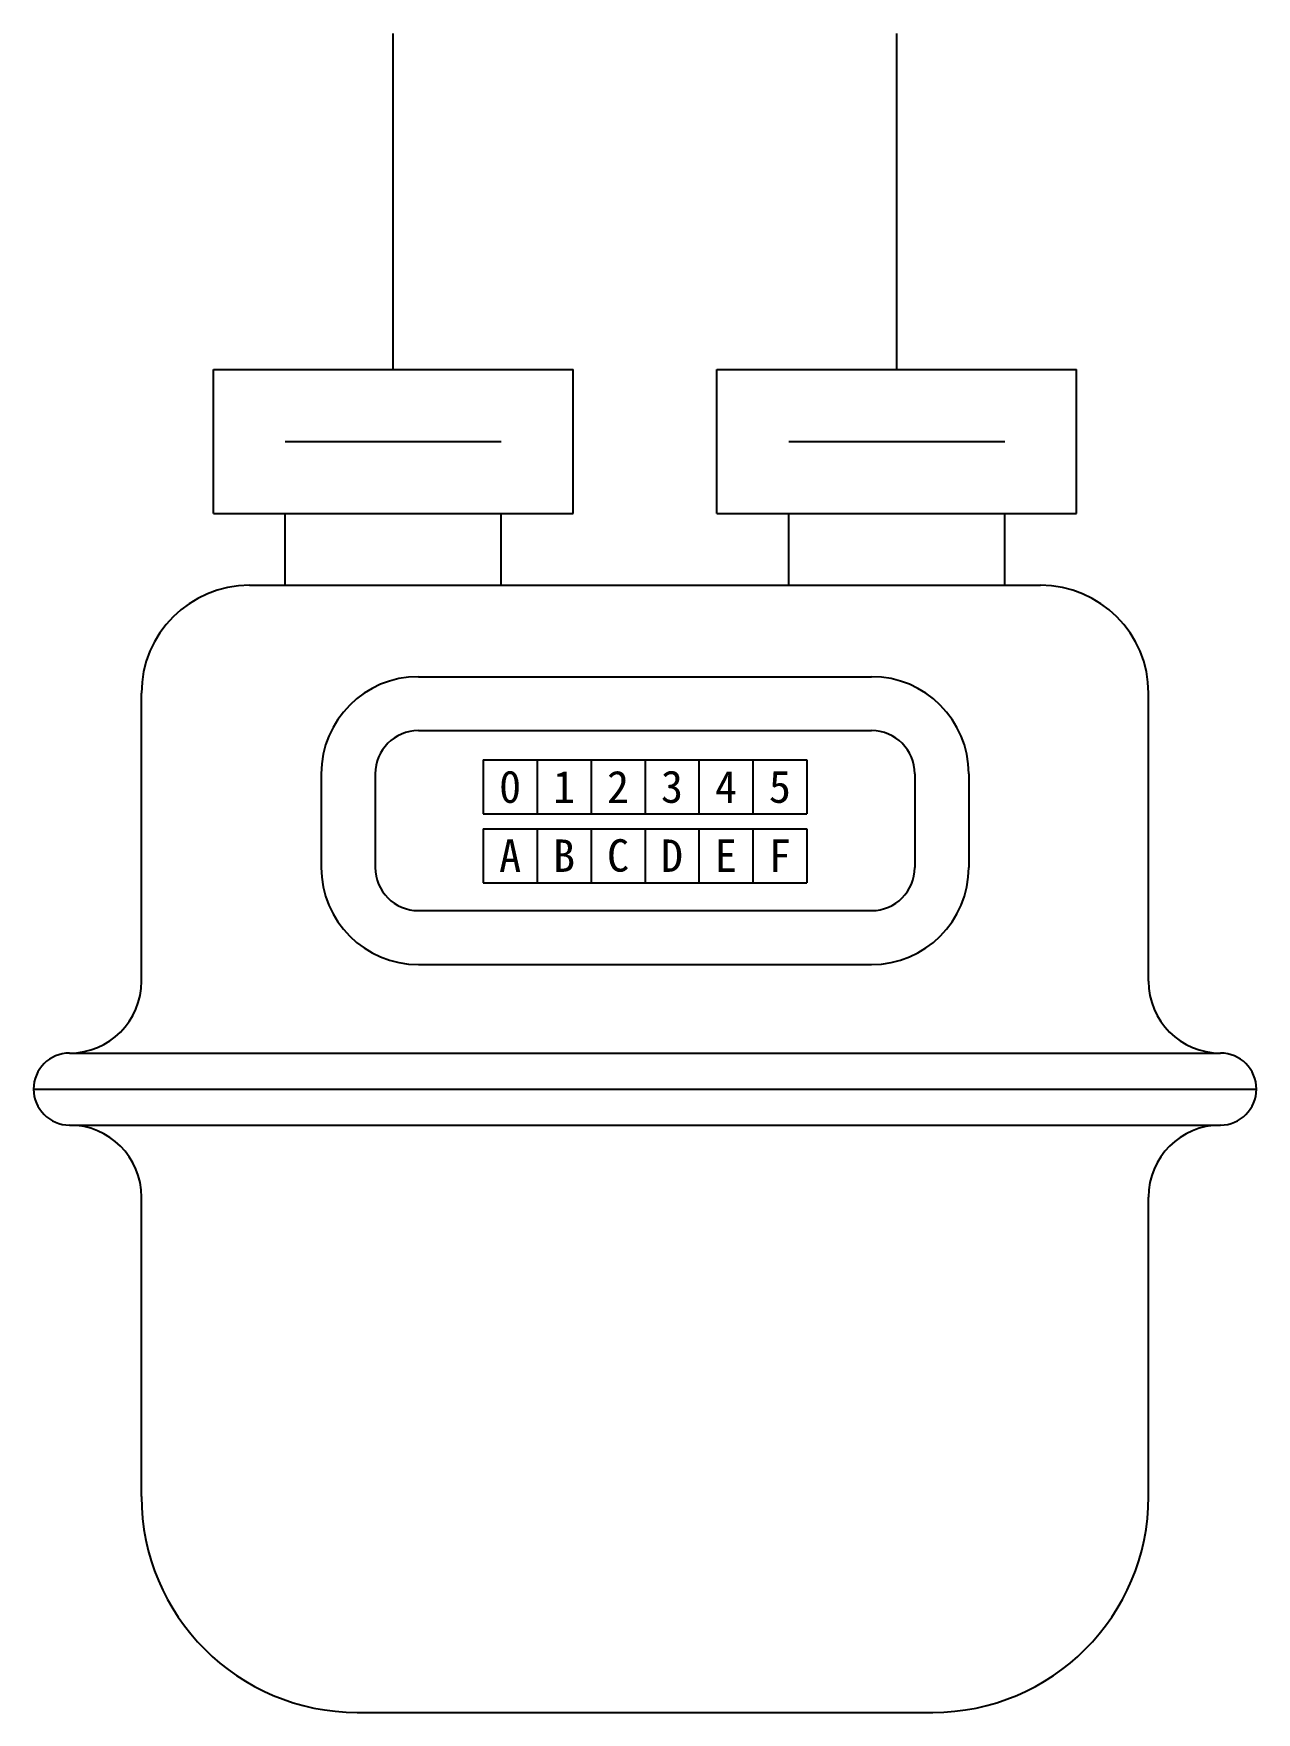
# Model space of a CAD drawing. Extents: x -2.14 to 5.14, y -10 to 0.
import ezdxf

# ---------------------------------------------------------------- set-up
doc = ezdxf.new("R2010")
doc.units = 0
doc.header["$MEASUREMENT"] = 0
doc.layers.add('1', color=7, linetype='CONTINUOUS')
doc.styles.get("Standard").update_dxf_attribs({"font": 'simsun.ttf'})

msp = doc.modelspace()

# ---------------------------------------------------------------- linework, layer by layer
at = {"layer": '1'}
for p, q in [((0, -2), (0, 0)), ((3, -2), (3, 0)), ((-1.0714, -2.8571), (-1.0714, -2)), ((-1.0714, -2), (1.0714, -2)), ((1.0714, -2.8571), (1.0714, -2)), ((1.9286, -2), (4.0714, -2)), ((1.9286, -2.8571), (1.9286, -2)), ((4.0714, -2.8571), (4.0714, -2)), ((-0.6429, -2.4286), (0.6429, -2.4286)), ((2.3571, -2.4286), (3.6429, -2.4286)), ((-1.0714, -2.8571), (1.0714, -2.8571)), ((-0.6429, -3.2857), (-0.6429, -2.8571)), ((0.6429, -3.2857), (0.6429, -2.8571)), ((1.9286, -2.8571), (4.0714, -2.8571)), ((2.3571, -3.2857), (2.3571, -2.8571)), ((3.6429, -3.2857), (3.6429, -2.8571)), ((-0.8571, -3.2857), (3.8571, -3.2857)), ((0.15, -3.8298), (2.85, -3.8298)), ((-1.5, -5.6429), (-1.5, -3.9286)), ((4.5, -5.6429), (4.5, -3.9286)), ((0.15, -4.1512), (2.85, -4.1512)), ((0.5357, -4.3255), (2.4643, -4.3255)), ((0.5357, -4.3255), (0.5357, -4.647)), ((0.8571, -4.3255), (0.8571, -4.647)), ((1.1786, -4.3255), (1.1786, -4.647)), ((1.5, -4.3255), (1.5, -4.647)), ((1.8214, -4.3255), (1.8214, -4.647)), ((2.1429, -4.3255), (2.1429, -4.647)), ((2.4643, -4.3255), (2.4643, -4.647)), ((-0.4286, -4.4083), (-0.4286, -4.9655)), ((-0.1071, -4.4083), (-0.1071, -4.9655)), ((3.1071, -4.4083), (3.1071, -4.9655)), ((3.4286, -4.4083), (3.4286, -4.9655)), ((0.5357, -4.647), (2.4643, -4.647)), ((0.5357, -4.7351), (0.5357, -5.0565)), ((0.5357, -4.7351), (2.4643, -4.7351)), ((0.8571, -4.7351), (0.8571, -5.0565)), ((1.1786, -4.7351), (1.1786, -5.0565)), ((1.5, -4.7351), (1.5, -5.0565)), ((1.8214, -4.7351), (1.8214, -5.0565)), ((2.1429, -4.7351), (2.1429, -5.0565)), ((2.4643, -4.7351), (2.4643, -5.0565)), ((0.5357, -5.0565), (2.4643, -5.0565)), ((0.15, -5.2226), (2.85, -5.2226)), ((0.15, -5.5441), (2.85, -5.5441)), ((-1.9286, -6.0714), (4.9286, -6.0714)), ((-1.9286, -6.0714), (-1.9286, -6.0714)), ((4.9286, -6.0714), (4.9286, -6.0714)), ((-2.1429, -6.2857), (5.1429, -6.2857)), ((-1.9286, -6.5), (4.9286, -6.5)), ((-1.9286, -6.5), (-1.9286, -6.5)), ((4.9286, -6.5), (4.9286, -6.5)), ((-1.5, -8.712), (-1.5, -6.9286)), ((4.5, -8.712), (4.5, -6.9286)), ((-0.2143, -9.9977), (3.2143, -9.9977))]:
    msp.add_line(p, q, dxfattribs=at)
for centre, radius, start, end in [((-0.8571, -3.9286), 0.6429, 90, 180), ((3.8571, -3.9286), 0.6429, 360, 90), ((0.15, -4.4083), 0.5786, 90, 180), ((2.85, -4.4083), 0.5786, 0, 90), ((0.15, -4.4083), 0.2571, 90, 180), ((2.85, -4.4083), 0.2571, 0, 90), ((0.15, -4.9655), 0.5786, 180, 270), ((0.15, -4.9655), 0.2571, 180, 270), ((2.85, -4.9655), 0.5786, 270, 0), ((2.85, -4.9655), 0.2571, 270, 0), ((-1.9286, -5.6429), 0.4286, 270, 0), ((4.9286, -5.6429), 0.4286, 180, 270), ((-1.9286, -6.2857), 0.2143, 90, 270), ((4.9286, -6.2857), 0.2143, 270, 90), ((-1.9286, -6.9286), 0.4286, 0, 90), ((4.9286, -6.9286), 0.4286, 90, 180), ((-0.2143, -8.712), 1.2857, 180, 270), ((3.2143, -8.712), 1.2857, 270, 360)]:
    msp.add_arc(centre, radius, start, end, dxfattribs=at)

# ---------------------------------------------------------------- texts
at = {"layer": '1', "char_height": 0.1929, "width": 0.321429, "attachment_point": 5}
for s, insert in [('0', (0.6964, -4.4862)), ('1', (1.0179, -4.4862)), ('2', (1.3393, -4.4862)), ('3', (1.6607, -4.4862)), ('4', (1.9821, -4.4862)), ('5', (2.3036, -4.4862)), ('C', (1.3393, -4.8958)), ('A', (0.6964, -4.8958)), ('B', (1.0179, -4.8958)), ('D', (1.6607, -4.8958)), ('E', (1.9821, -4.8958)), ('F', (2.3036, -4.8958))]:
    msp.add_mtext(s, dxfattribs=dict(at, insert=insert))

doc.saveas('drawing.dxf')
